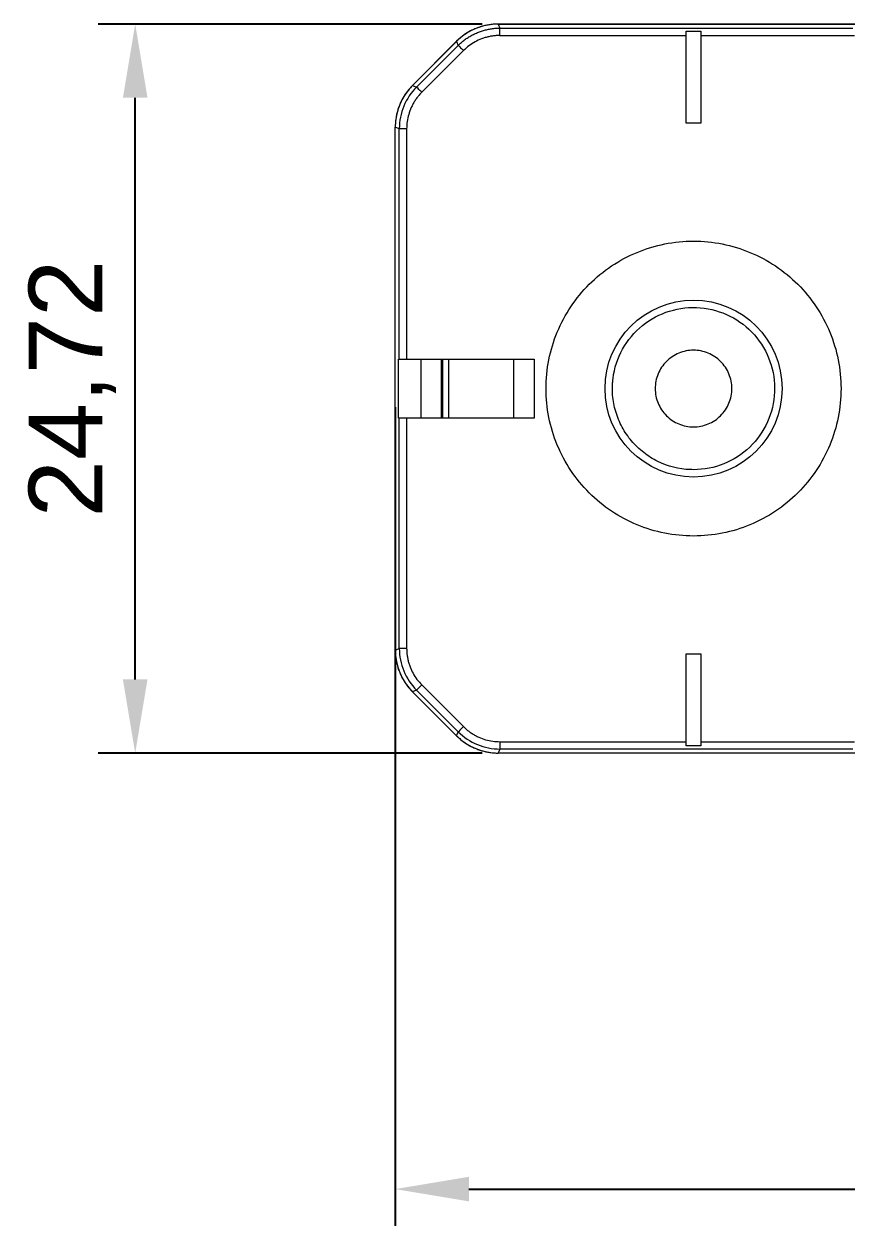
# Model space of a CAD drawing. Header units: millimetres. Extents: x 0 to 297, y 0 to 210.
# Drawn here: x 63.08 to 90.97, y 65.75 to 106.51 of the extents above; entities that cross this region are included whole.
import ezdxf

# ---------------------------------------------------------------- set-up
doc = ezdxf.new("R2010")
doc.units = ezdxf.units.MM
doc.layers.add('标注层', color=90, linetype='Continuous')
doc.styles.get("Standard").update_dxf_attribs({"font": 'arial.ttf'})
doc.dimstyles.new('ISO-25', dxfattribs={"dimtxt": 2.5, "dimasz": 2.5, "dimexe": 1.25, "dimexo": 0.625, "dimtad": 1, "dimtxsty": 'Standard', "dimcen": 2.5, "dimadec": 0, "dimazin": 0, "dimtfac": 1, "dimtmove": 0, "dimatfit": 3, "dimfxl": 0, "dimarcsym": 0})

# ---------------------------------------------------------------- blocks, each defined once
blk = doc.blocks.new('*D1')
at = {"layer": 'Defpoints', "color": 0, "transparency": 16777216}
for p in [(75.661, 94.146), (120.885, 94.146), (120.885, 67)]:
    blk.add_point(p, dxfattribs=at)
at = {"layer": '标注层', "color": 0, "lineweight": -2, "transparency": 16777216}
for p, q in [((75.661, 93.521), (75.661, 65.75)), ((120.885, 93.521), (120.885, 65.75)), ((78.161, 67), (118.385, 67))]:
    blk.add_line(p, q, dxfattribs=at)
at = {"layer": '标注层', "color": 0, "transparency": 16777216}
for points in [[(78.161, 67.417), (78.161, 66.583), (75.661, 67)], [(118.385, 67.417), (118.385, 66.583), (120.885, 67)]]:
    blk.add_solid(points, dxfattribs=at)
at = {"layer": '标注层', "color": 0, "transparency": 16777216, "insert": (99.176, 69.127), "char_height": 2.5, "attachment_point": 5}
blk.add_mtext('45,22', dxfattribs=at)
blk = doc.blocks.new('*D2')
at = {"layer": 'Defpoints', "color": 0, "transparency": 16777216}
for p in [(66.847, 106.507), (79.238, 106.507), (79.238, 81.784)]:
    blk.add_point(p, dxfattribs=at)
at = {"layer": '标注层', "color": 0, "lineweight": -2, "transparency": 16777216}
for p, q in [((78.613, 106.507), (65.597, 106.507)), ((66.847, 84.284), (66.847, 104.007)), ((78.613, 81.784), (65.597, 81.784))]:
    blk.add_line(p, q, dxfattribs=at)
at = {"layer": '标注层', "color": 0, "transparency": 16777216}
for points in [[(66.43, 104.007), (67.264, 104.007), (66.847, 106.507)], [(66.43, 84.284), (67.264, 84.284), (66.847, 81.784)]]:
    blk.add_solid(points, dxfattribs=at)
at = {"layer": '标注层', "color": 0, "transparency": 16777216, "insert": (64.719, 94.146), "char_height": 2.5, "attachment_point": 5, "rotation": 90}
blk.add_mtext('24,72', dxfattribs=at)

msp = doc.modelspace()

# ---------------------------------------------------------------- linework, layer by layer
at = {"color": 7, "linetype": 'Continuous', "lineweight": 15}
for p, q in [((79.155, 106.507), (118.885, 106.507)), ((79.156, 106.506), (79.212, 106.369)), ((118.883, 106.506), (79.156, 106.506)), ((79.212, 106.369), (91.175, 106.369)), ((79.212, 106.12), (79.212, 106.369)), ((79.212, 106.12), (85.523, 106.12)), ((85.523, 106.265), (86.023, 106.265)), ((85.523, 103.146), (85.523, 106.12)), ((86.023, 106.12), (91.235, 106.12)), ((86.023, 106.12), (86.023, 103.146)), ((76.247, 104.428), (77.741, 105.922)), ((76.249, 104.427), (77.742, 105.92)), ((76.385, 104.371), (77.798, 105.784)), ((77.975, 105.607), (76.562, 104.194)), ((77.742, 105.92), (77.798, 105.784)), ((76.249, 104.427), (76.385, 104.371)), ((86.023, 103.146), (85.523, 103.146)), ((75.661, 85.278), (75.661, 103.014)), ((75.799, 102.956), (75.663, 103.013)), ((75.663, 85.278), (75.663, 103.013)), ((76.049, 102.956), (75.799, 102.956)), ((75.799, 95.146), (75.799, 102.956)), ((76.049, 102.956), (76.049, 95.146)), ((75.768, 93.146), (75.768, 95.146)), ((75.768, 95.146), (75.799, 95.146)), ((76.049, 95.146), (80.373, 95.146)), ((76.538, 93.146), (76.538, 95.146)), ((77.227, 93.146), (77.227, 95.146)), ((77.273, 93.146), (77.273, 95.146)), ((77.473, 93.146), (77.473, 95.146)), ((79.673, 95.146), (79.673, 93.146)), ((80.373, 95.146), (80.373, 93.146)), ((75.799, 93.146), (75.768, 93.146)), ((75.799, 85.335), (75.799, 93.146)), ((76.049, 93.146), (76.049, 85.335)), ((80.373, 93.146), (76.049, 93.146)), ((75.663, 85.278), (75.799, 85.335)), ((76.049, 85.335), (75.799, 85.335)), ((85.523, 85.146), (86.023, 85.146)), ((85.523, 82.172), (85.523, 85.146)), ((86.023, 85.146), (86.023, 82.172)), ((76.562, 84.098), (77.975, 82.684)), ((77.741, 82.37), (76.247, 83.864)), ((76.385, 83.921), (76.249, 83.864)), ((77.742, 82.371), (76.249, 83.864)), ((77.798, 82.508), (76.385, 83.921)), ((77.742, 82.371), (77.798, 82.508)), ((79.212, 82.172), (85.523, 82.172)), ((79.212, 82.172), (79.212, 81.922)), ((86.023, 82.026), (85.523, 82.026)), ((86.023, 82.172), (91.235, 82.172)), ((118.885, 81.784), (79.155, 81.784)), ((79.212, 81.922), (79.156, 81.786)), ((118.883, 81.786), (79.156, 81.786)), ((91.175, 81.922), (79.212, 81.922))]:
    msp.add_line(p, q, dxfattribs=at)
at = {"color": 7, "linetype": 'Continuous', "lineweight": 15, "flags": 128}
for points in [[(77.798, 105.784), (77.802, 105.78), (77.812, 105.77), (77.829, 105.753), (77.851, 105.731), (77.878, 105.704), (77.908, 105.674), (77.941, 105.641), (77.975, 105.607)], [(76.562, 84.098), (76.528, 84.063), (76.495, 84.03), (76.464, 84), (76.438, 83.973), (76.416, 83.951), (76.399, 83.935), (76.389, 83.925), (76.385, 83.921)]]:
    msp.add_lwpolyline(points, dxfattribs=at)
at = {"color": 7, "linetype": 'Continuous', "lineweight": 15}
msp.add_circle((85.773, 94.146), 3, dxfattribs=at)
for centre, major_axis in [((79.155, 104.507), (-0.765, 1.848)), ((77.662, 103.013), (-1.848, 0.765)), ((77.662, 85.278), (-1.848, -0.765)), ((79.155, 83.784), (-0.765, -1.848))]:
    msp.add_ellipse(centre, major_axis=major_axis, ratio=0.999955, start_param=5.890502, end_param=6.675869, dxfattribs=at)
for points, knots in [([(79.156, 106.506), (79.108, 106.505), (79.013, 106.503), (78.871, 106.487), (78.73, 106.462), (78.592, 106.426), (78.456, 106.381), (78.324, 106.327), (78.197, 106.263), (78.074, 106.19), (77.957, 106.108), (77.845, 106.019), (77.776, 105.953), (77.742, 105.92)], [0, 0, 0, 0, 0.09091, 0.181819, 0.272728, 0.363637, 0.454546, 0.545454, 0.636363, 0.727272, 0.818181, 0.90909, 1, 1, 1, 1]), ([(77.798, 105.784), (77.833, 105.817), (77.901, 105.883), (78.013, 105.972), (78.13, 106.053), (78.253, 106.126), (78.381, 106.19), (78.513, 106.245), (78.648, 106.29), (78.787, 106.325), (78.928, 106.351), (79.07, 106.367), (79.165, 106.369), (79.212, 106.369)], [0, 0, 0, 0, 0.090913, 0.181825, 0.272735, 0.363646, 0.454555, 0.545464, 0.636372, 0.727279, 0.818187, 0.909093, 1, 1, 1, 1]), ([(79.212, 106.12), (79.17, 106.119), (79.085, 106.117), (78.959, 106.103), (78.834, 106.08), (78.711, 106.048), (78.553, 105.994), (78.365, 105.907), (78.156, 105.774), (78.036, 105.663), (77.975, 105.607)], [0, 0, 0, 0, 0.092891, 0.185058, 0.276992, 0.369187, 0.462132, 0.641989, 0.82007, 1, 1, 1, 1]), ([(76.249, 104.427), (76.216, 104.393), (76.15, 104.324), (76.061, 104.212), (75.979, 104.095), (75.906, 103.972), (75.842, 103.844), (75.788, 103.712), (75.743, 103.577), (75.707, 103.438), (75.682, 103.298), (75.666, 103.156), (75.664, 103.06), (75.663, 103.013)], [0, 0, 0, 0, 0.09091, 0.181819, 0.272728, 0.363637, 0.454546, 0.545454, 0.636363, 0.727272, 0.818181, 0.90909, 1, 1, 1, 1]), ([(76.385, 104.371), (76.2, 104.186), (76.052, 103.964), (75.851, 103.48), (75.799, 103.218), (75.799, 102.956)], [0, 0, 0, 0, 0.5, 0.5, 1, 1, 1, 1]), ([(76.562, 104.194), (76.52, 104.235), (76.472, 104.284), (76.403, 104.352), (76.386, 104.37), (76.385, 104.371)], [0, 0, 0, 0, 0.5, 0.5, 1, 1, 1, 1]), ([(76.562, 104.194), (76.532, 104.163), (76.474, 104.102), (76.394, 104.003), (76.322, 103.898), (76.258, 103.789), (76.184, 103.639), (76.113, 103.444), (76.059, 103.203), (76.053, 103.039), (76.049, 102.956)], [0, 0, 0, 0, 0.092935, 0.185145, 0.277121, 0.369358, 0.462347, 0.64213, 0.820141, 1, 1, 1, 1]), ([(80.773, 94.146), (80.773, 94.8), (80.903, 95.454), (81.404, 96.664), (81.775, 97.218), (82.7, 98.144), (83.255, 98.515), (84.464, 99.016), (85.119, 99.146), (86.428, 99.146), (87.082, 99.016), (88.291, 98.515), (88.846, 98.144), (89.771, 97.218), (90.142, 96.664), (90.643, 95.454), (90.773, 94.8), (90.773, 94.146)], [0, 0, 0, 0, 0.125, 0.125, 0.25, 0.25, 0.375, 0.375, 0.5, 0.5, 0.625, 0.625, 0.75, 0.75, 0.875, 0.875, 1, 1, 1, 1]), ([(83.045, 94.489), (83.133, 95.193), (83.491, 95.836), (84.593, 96.729), (85.296, 96.945), (86.71, 96.827), (87.366, 96.497), (88.305, 95.433), (88.55, 94.74), (88.491, 93.322), (88.189, 92.652), (87.165, 91.67), (86.483, 91.396), (85.773, 91.396)], [0, 0, 0, 0, 0.166667, 0.166667, 0.333333, 0.333333, 0.5, 0.5, 0.666667, 0.666667, 0.833333, 0.833333, 1, 1, 1, 1]), ([(85.773, 95.446), (85.603, 95.446), (85.433, 95.412), (85.118, 95.282), (84.974, 95.185), (84.734, 94.945), (84.637, 94.8), (84.507, 94.486), (84.473, 94.316), (84.473, 93.976), (84.507, 93.805), (84.637, 93.491), (84.734, 93.347), (84.974, 93.106), (85.118, 93.01), (85.433, 92.88), (85.603, 92.846), (85.773, 92.846)], [0, 0, 0, 0, 0.125, 0.125, 0.25, 0.25, 0.375, 0.375, 0.5, 0.5, 0.625, 0.625, 0.75, 0.75, 0.875, 0.875, 1, 1, 1, 1]), ([(85.773, 92.846), (85.943, 92.846), (86.113, 92.88), (86.428, 93.01), (86.572, 93.106), (86.813, 93.347), (86.909, 93.491), (87.039, 93.805), (87.073, 93.976), (87.073, 94.316), (87.039, 94.486), (86.909, 94.8), (86.813, 94.945), (86.572, 95.185), (86.428, 95.282), (86.113, 95.412), (85.943, 95.446), (85.773, 95.446)], [0, 0, 0, 0, 0.125, 0.125, 0.25, 0.25, 0.375, 0.375, 0.5, 0.5, 0.625, 0.625, 0.75, 0.75, 0.875, 0.875, 1, 1, 1, 1]), ([(75.799, 95.146), (75.8, 95.146), (75.828, 95.146), (75.92, 95.146), (75.984, 95.146), (76.049, 95.146)], [0, 0, 0, 0, 0.5, 0.5, 1, 1, 1, 1]), ([(85.773, 91.396), (85.735, 91.396), (85.32, 91.401), (84.807, 91.534), (84.314, 91.81), (84.08, 91.971), (83.865, 92.158), (83.605, 92.435), (83.335, 92.83), (83.118, 93.358), (83.029, 93.826), (83.02, 94.168), (83.03, 94.358), (83.041, 94.453), (83.045, 94.489)], [0, 0, 0, 0, 0.024687, 0.26741, 0.328331, 0.38924, 0.450118, 0.511774, 0.633785, 0.755795, 0.877712, 0.938491, 0.97626, 1, 1, 1, 1]), ([(90.773, 94.146), (90.773, 93.491), (90.643, 92.837), (90.142, 91.628), (89.771, 91.073), (88.846, 90.147), (88.291, 89.777), (87.082, 89.276), (86.428, 89.146), (85.119, 89.146), (84.464, 89.276), (83.255, 89.777), (82.7, 90.147), (81.775, 91.073), (81.404, 91.628), (80.903, 92.837), (80.773, 93.491), (80.773, 94.146)], [0, 0, 0, 0, 0.125, 0.125, 0.25, 0.25, 0.375, 0.375, 0.5, 0.5, 0.625, 0.625, 0.75, 0.75, 0.875, 0.875, 1, 1, 1, 1]), ([(76.049, 93.146), (75.984, 93.146), (75.92, 93.146), (75.828, 93.146), (75.8, 93.146), (75.799, 93.146)], [0, 0, 0, 0, 0.5, 0.5, 1, 1, 1, 1]), ([(75.663, 85.278), (75.664, 85.231), (75.666, 85.136), (75.682, 84.994), (75.707, 84.853), (75.743, 84.715), (75.788, 84.579), (75.842, 84.447), (75.906, 84.319), (75.979, 84.196), (76.061, 84.079), (76.15, 83.967), (76.216, 83.899), (76.249, 83.864)], [0, 0, 0, 0, 0.09091, 0.181819, 0.272728, 0.363637, 0.454546, 0.545454, 0.636363, 0.727272, 0.818181, 0.90909, 1, 1, 1, 1]), ([(75.799, 85.335), (75.799, 85.073), (75.851, 84.812), (76.052, 84.328), (76.2, 84.106), (76.385, 83.921)], [0, 0, 0, 0, 0.5, 0.5, 1, 1, 1, 1]), ([(76.049, 85.335), (76.05, 85.292), (76.052, 85.208), (76.066, 85.081), (76.089, 84.957), (76.121, 84.834), (76.175, 84.676), (76.261, 84.488), (76.394, 84.279), (76.506, 84.158), (76.562, 84.098)], [0, 0, 0, 0, 0.092891, 0.185058, 0.276992, 0.369187, 0.462132, 0.641989, 0.82007, 1, 1, 1, 1]), ([(77.742, 82.371), (77.776, 82.338), (77.845, 82.273), (77.957, 82.183), (78.074, 82.102), (78.197, 82.029), (78.324, 81.965), (78.456, 81.91), (78.592, 81.865), (78.73, 81.83), (78.871, 81.804), (79.013, 81.789), (79.108, 81.787), (79.156, 81.786)], [0, 0, 0, 0, 0.09091, 0.181819, 0.272728, 0.363637, 0.454546, 0.545454, 0.636363, 0.727272, 0.818181, 0.90909, 1, 1, 1, 1]), ([(77.975, 82.684), (77.934, 82.643), (77.885, 82.595), (77.817, 82.526), (77.799, 82.508), (77.798, 82.508)], [0, 0, 0, 0, 0.5, 0.5, 1, 1, 1, 1]), ([(77.798, 82.508), (77.983, 82.323), (78.205, 82.174), (78.689, 81.974), (78.951, 81.922), (79.212, 81.922)], [0, 0, 0, 0, 0.5, 0.5, 1, 1, 1, 1]), ([(77.975, 82.684), (78.006, 82.655), (78.067, 82.596), (78.166, 82.517), (78.27, 82.445), (78.38, 82.381), (78.53, 82.307), (78.724, 82.235), (78.966, 82.182), (79.13, 82.175), (79.212, 82.172)], [0, 0, 0, 0, 0.092935, 0.185145, 0.277121, 0.369358, 0.462347, 0.64213, 0.820141, 1, 1, 1, 1])]:
    msp.add_open_spline(points, degree=3, knots=knots, dxfattribs=at)
for points in [[(85.523, 106.12), (85.523, 106.171), (85.523, 106.223), (85.523, 106.265)], [(86.023, 106.265), (86.023, 106.223), (86.023, 106.171), (86.023, 106.12)], [(85.523, 82.026), (85.523, 82.068), (85.523, 82.12), (85.523, 82.172)], [(86.023, 82.172), (86.023, 82.12), (86.023, 82.068), (86.023, 82.026)]]:
    msp.add_open_spline(points, degree=3, dxfattribs=at)

# ---------------------------------------------------------------- dimensions: what is measured, and where the dimension line sits
at = {"layer": '标注层'}
dim = msp.add_linear_dim(base=(66.847, 106.507), p1=(79.238, 81.784), p2=(79.238, 106.507), angle=90, dimstyle='ISO-25', dxfattribs=at)
dim.commit()
dim.dimension.update_dxf_attribs({"geometry": '*D2', "text_midpoint": (64.719, 94.146)})
dim = msp.add_linear_dim(base=(120.885, 67), p1=(75.661, 94.146), p2=(120.885, 94.146), dimstyle='ISO-25', dxfattribs=at)
dim.commit()
dim.dimension.update_dxf_attribs({"geometry": '*D1', "text_midpoint": (99.176, 67), "dimtype": 160})

doc.saveas('drawing.dxf')
